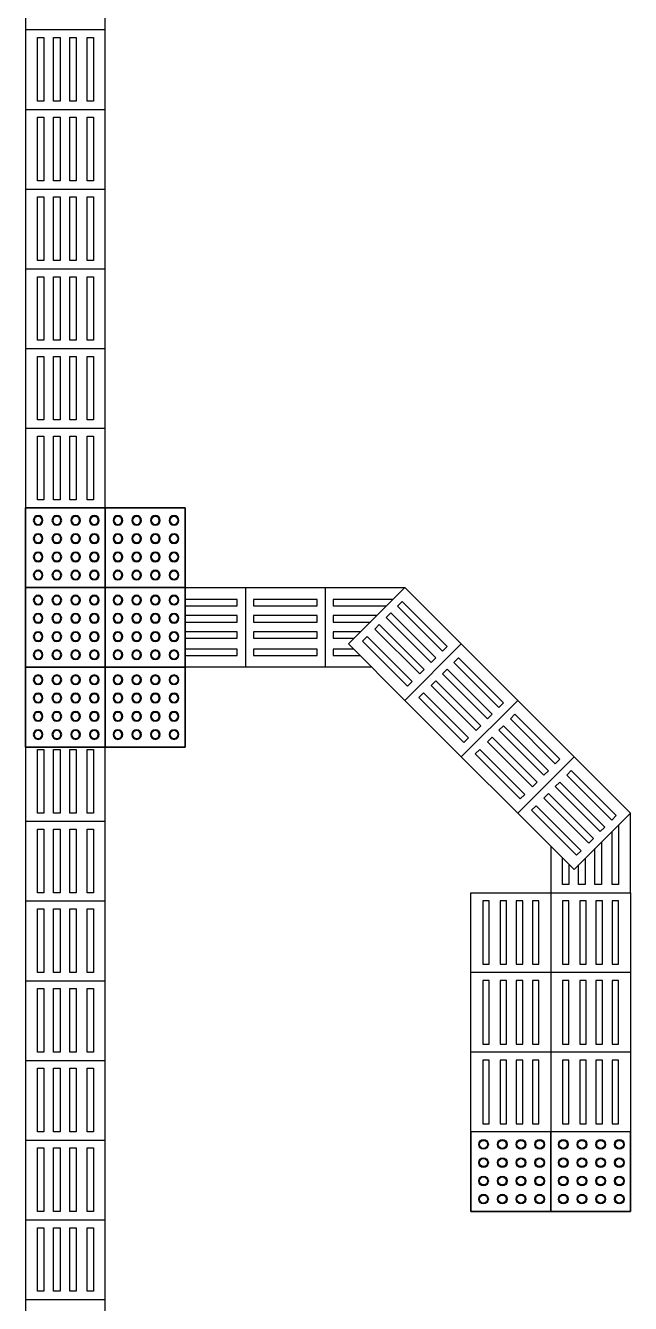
# Model space of a CAD drawing. Header units: metres. Extents: x 341 to 459, y 1341 to 1425.
# Drawn here: x 432.959 to 434.855, y 1408.767 to 1412.775 of the extents above; entities that cross this region are included whole.
import ezdxf

# ---------------------------------------------------------------- set-up
doc = ezdxf.new("R2010")
doc.units = ezdxf.units.M
doc.layers.add('Itens de detalhe', color=7, linetype='Continuous')
doc.layers.add('Notas de texto-1', color=7, linetype='Continuous')

# ---------------------------------------------------------------- blocks, each defined once
blk = doc.blocks.new('piso tatil')
at = {"layer": 'Itens de detalhe', "color": 252, "true_color": 0x939598}
for p, q in [((-78.855, 63.3781), (-78.855, 63.1281)), ((-78.855, 63.3781), (-78.855, 63.1281)), ((-78.605, 63.1281), (-78.605, 63.3781)), ((-78.605, 63.1281), (-78.605, 63.3781)), ((-78.855, 63.1281), (-78.855, 62.8781)), ((-78.855, 63.1281), (-78.855, 62.8781)), ((-78.855, 63.1281), (-78.605, 63.1281)), ((-78.855, 63.1281), (-78.605, 63.1281)), ((-78.605, 62.8781), (-78.605, 63.1281)), ((-78.605, 62.8781), (-78.605, 63.1281)), ((-78.8181, 62.9038), (-78.8181, 63.1033)), ((-78.8181, 63.1033), (-78.7976, 63.1033)), ((-78.7976, 63.1033), (-78.7976, 62.9038)), ((-78.7674, 62.9038), (-78.7674, 63.1033)), ((-78.7674, 63.1033), (-78.7469, 63.1033)), ((-78.7469, 63.1033), (-78.7469, 62.9038)), ((-78.7167, 62.9038), (-78.7167, 63.1033)), ((-78.7167, 63.1033), (-78.6962, 63.1033)), ((-78.6962, 63.1033), (-78.6962, 62.9038)), ((-78.6624, 62.9038), (-78.6624, 63.1033)), ((-78.6624, 63.1033), (-78.642, 63.1033)), ((-78.642, 63.1033), (-78.642, 62.9038)), ((-78.7976, 62.9038), (-78.8181, 62.9038)), ((-78.7469, 62.9038), (-78.7674, 62.9038)), ((-78.6962, 62.9038), (-78.7167, 62.9038)), ((-78.642, 62.9038), (-78.6624, 62.9038)), ((-78.855, 62.8781), (-78.855, 62.6281)), ((-78.855, 62.8781), (-78.855, 62.6281)), ((-78.855, 62.8781), (-78.605, 62.8781)), ((-78.855, 62.8781), (-78.605, 62.8781)), ((-78.8181, 62.6538), (-78.8181, 62.8533)), ((-78.8181, 62.8533), (-78.7976, 62.8533)), ((-78.7976, 62.8533), (-78.7976, 62.6538)), ((-78.7674, 62.6538), (-78.7674, 62.8533)), ((-78.7674, 62.8533), (-78.7469, 62.8533)), ((-78.7469, 62.8533), (-78.7469, 62.6538)), ((-78.7167, 62.6538), (-78.7167, 62.8533)), ((-78.7167, 62.8533), (-78.6962, 62.8533)), ((-78.6962, 62.8533), (-78.6962, 62.6538)), ((-78.6624, 62.6538), (-78.6624, 62.8533)), ((-78.6624, 62.8533), (-78.642, 62.8533)), ((-78.642, 62.8533), (-78.642, 62.6538)), ((-78.605, 62.6281), (-78.605, 62.8781)), ((-78.605, 62.6281), (-78.605, 62.8781)), ((-78.7976, 62.6538), (-78.8181, 62.6538)), ((-78.7469, 62.6538), (-78.7674, 62.6538)), ((-78.6962, 62.6538), (-78.7167, 62.6538)), ((-78.642, 62.6538), (-78.6624, 62.6538)), ((-78.855, 62.6281), (-78.855, 62.3781)), ((-78.855, 62.6281), (-78.855, 62.3781)), ((-78.855, 62.6281), (-78.605, 62.6281)), ((-78.855, 62.6281), (-78.605, 62.6281)), ((-78.605, 62.3781), (-78.605, 62.6281)), ((-78.605, 62.3781), (-78.605, 62.6281)), ((-78.8181, 62.4038), (-78.8181, 62.6033)), ((-78.8181, 62.6033), (-78.7976, 62.6033)), ((-78.7976, 62.6033), (-78.7976, 62.4038)), ((-78.7674, 62.4038), (-78.7674, 62.6033)), ((-78.7674, 62.6033), (-78.7469, 62.6033)), ((-78.7469, 62.6033), (-78.7469, 62.4038)), ((-78.7167, 62.4038), (-78.7167, 62.6033)), ((-78.7167, 62.6033), (-78.6962, 62.6033)), ((-78.6962, 62.6033), (-78.6962, 62.4038)), ((-78.6624, 62.4038), (-78.6624, 62.6033)), ((-78.6624, 62.6033), (-78.642, 62.6033)), ((-78.642, 62.6033), (-78.642, 62.4038)), ((-78.855, 62.3781), (-78.855, 62.1281)), ((-78.855, 62.3781), (-78.855, 62.1281)), ((-78.855, 62.3781), (-78.605, 62.3781)), ((-78.855, 62.3781), (-78.605, 62.3781)), ((-78.7976, 62.4038), (-78.8181, 62.4038)), ((-78.7469, 62.4038), (-78.7674, 62.4038)), ((-78.6962, 62.4038), (-78.7167, 62.4038)), ((-78.642, 62.4038), (-78.6624, 62.4038)), ((-78.605, 62.1281), (-78.605, 62.3781)), ((-78.605, 62.1281), (-78.605, 62.3781)), ((-78.8181, 62.1538), (-78.8181, 62.3533)), ((-78.8181, 62.3533), (-78.7976, 62.3533)), ((-78.7976, 62.3533), (-78.7976, 62.1538)), ((-78.7674, 62.1538), (-78.7674, 62.3533)), ((-78.7674, 62.3533), (-78.7469, 62.3533)), ((-78.7469, 62.3533), (-78.7469, 62.1538)), ((-78.7167, 62.1538), (-78.7167, 62.3533)), ((-78.7167, 62.3533), (-78.6962, 62.3533)), ((-78.6962, 62.3533), (-78.6962, 62.1538)), ((-78.6624, 62.1538), (-78.6624, 62.3533)), ((-78.6624, 62.3533), (-78.642, 62.3533)), ((-78.642, 62.3533), (-78.642, 62.1538)), ((-78.855, 62.1281), (-78.855, 61.8781)), ((-78.855, 62.1281), (-78.855, 61.8781)), ((-78.855, 62.1281), (-78.605, 62.1281)), ((-78.855, 62.1281), (-78.605, 62.1281)), ((-78.7976, 62.1538), (-78.8181, 62.1538)), ((-78.7469, 62.1538), (-78.7674, 62.1538)), ((-78.6962, 62.1538), (-78.7167, 62.1538)), ((-78.642, 62.1538), (-78.6624, 62.1538)), ((-78.605, 61.8781), (-78.605, 62.1281)), ((-78.605, 61.8781), (-78.605, 62.1281)), ((-78.8181, 61.9038), (-78.8181, 62.1033)), ((-78.8181, 62.1033), (-78.7976, 62.1033)), ((-78.7976, 62.1033), (-78.7976, 61.9038)), ((-78.7674, 61.9038), (-78.7674, 62.1033)), ((-78.7674, 62.1033), (-78.7469, 62.1033)), ((-78.7469, 62.1033), (-78.7469, 61.9038)), ((-78.7167, 61.9038), (-78.7167, 62.1033)), ((-78.7167, 62.1033), (-78.6962, 62.1033)), ((-78.6962, 62.1033), (-78.6962, 61.9038)), ((-78.6624, 61.9038), (-78.6624, 62.1033)), ((-78.6624, 62.1033), (-78.642, 62.1033)), ((-78.642, 62.1033), (-78.642, 61.9038)), ((-78.7976, 61.9038), (-78.8181, 61.9038)), ((-78.7469, 61.9038), (-78.7674, 61.9038)), ((-78.6962, 61.9038), (-78.7167, 61.9038)), ((-78.642, 61.9038), (-78.6624, 61.9038)), ((-78.855, 61.8781), (-78.855, 61.6281)), ((-78.855, 61.8781), (-78.855, 61.6281)), ((-78.855, 61.8781), (-78.605, 61.8781)), ((-78.855, 61.8781), (-78.605, 61.8781)), ((-78.8181, 61.6538), (-78.8181, 61.8533)), ((-78.8181, 61.8533), (-78.7976, 61.8533)), ((-78.7976, 61.8533), (-78.7976, 61.6538)), ((-78.7674, 61.6538), (-78.7674, 61.8533)), ((-78.7674, 61.8533), (-78.7469, 61.8533)), ((-78.7469, 61.8533), (-78.7469, 61.6538)), ((-78.7167, 61.6538), (-78.7167, 61.8533)), ((-78.7167, 61.8533), (-78.6962, 61.8533)), ((-78.6962, 61.8533), (-78.6962, 61.6538)), ((-78.6624, 61.6538), (-78.6624, 61.8533)), ((-78.6624, 61.8533), (-78.642, 61.8533)), ((-78.642, 61.8533), (-78.642, 61.6538)), ((-78.605, 61.6281), (-78.605, 61.8781)), ((-78.605, 61.6281), (-78.605, 61.8781)), ((-78.7976, 61.6538), (-78.8181, 61.6538)), ((-78.7469, 61.6538), (-78.7674, 61.6538)), ((-78.6962, 61.6538), (-78.7167, 61.6538)), ((-78.642, 61.6538), (-78.6624, 61.6538)), ((-78.855, 60.8781), (-78.855, 60.6453)), ((-78.855, 60.8781), (-78.855, 60.6453)), ((-78.8181, 60.671), (-78.8181, 60.8705)), ((-78.8181, 60.8705), (-78.7976, 60.8705)), ((-78.7976, 60.8705), (-78.7976, 60.671)), ((-78.7674, 60.671), (-78.7674, 60.8705)), ((-78.7674, 60.8705), (-78.7469, 60.8705)), ((-78.7469, 60.8705), (-78.7469, 60.671)), ((-78.7167, 60.671), (-78.7167, 60.8705)), ((-78.7167, 60.8705), (-78.6962, 60.8705)), ((-78.6962, 60.8705), (-78.6962, 60.671)), ((-78.6624, 60.671), (-78.6624, 60.8705)), ((-78.6624, 60.8705), (-78.642, 60.8705)), ((-78.642, 60.8705), (-78.642, 60.671)), ((-78.605, 60.6453), (-78.605, 60.8781)), ((-78.605, 60.6453), (-78.605, 60.8781)), ((-78.855, 60.6453), (-78.855, 60.3953)), ((-78.855, 60.6453), (-78.855, 60.3953)), ((-78.855, 60.6453), (-78.605, 60.6453)), ((-78.855, 60.6453), (-78.605, 60.6453)), ((-78.7976, 60.671), (-78.8181, 60.671)), ((-78.7469, 60.671), (-78.7674, 60.671)), ((-78.6962, 60.671), (-78.7167, 60.671)), ((-78.642, 60.671), (-78.6624, 60.671)), ((-78.605, 60.3953), (-78.605, 60.6453)), ((-78.605, 60.3953), (-78.605, 60.6453)), ((-76.9585, 60.421), (-76.9585, 60.671)), ((-76.9585, 60.421), (-76.9585, 60.671)), ((-78.8181, 60.421), (-78.8181, 60.6205)), ((-78.8181, 60.6205), (-78.7976, 60.6205)), ((-78.7976, 60.6205), (-78.7976, 60.421)), ((-78.7674, 60.421), (-78.7674, 60.6205)), ((-78.7674, 60.6205), (-78.7469, 60.6205)), ((-78.7469, 60.6205), (-78.7469, 60.421)), ((-78.7167, 60.421), (-78.7167, 60.6205)), ((-78.7167, 60.6205), (-78.6962, 60.6205)), ((-78.6962, 60.6205), (-78.6962, 60.421)), ((-78.6624, 60.421), (-78.6624, 60.6205)), ((-78.6624, 60.6205), (-78.642, 60.6205)), ((-78.642, 60.6205), (-78.642, 60.421)), ((-77.0159, 60.4466), (-77.0159, 60.6136)), ((-76.9954, 60.634), (-76.9954, 60.4466)), ((-77.2085, 60.5674), (-77.2085, 60.421)), ((-77.2085, 60.5674), (-77.2085, 60.421)), ((-77.0497, 60.5798), (-77.0497, 60.4466)), ((-77.1715, 60.4466), (-77.1715, 60.5305)), ((-77.1004, 60.5291), (-77.1004, 60.4466)), ((-77.0701, 60.4466), (-77.0701, 60.5594)), ((-77.1511, 60.51), (-77.1511, 60.4466)), ((-77.1208, 60.4466), (-77.1208, 60.5087)), ((-77.1511, 60.4466), (-77.1715, 60.4466)), ((-77.1004, 60.4466), (-77.1208, 60.4466)), ((-77.0497, 60.4466), (-77.0701, 60.4466)), ((-76.9954, 60.4466), (-77.0159, 60.4466)), ((-78.7976, 60.421), (-78.8181, 60.421)), ((-78.7469, 60.421), (-78.7674, 60.421)), ((-78.6962, 60.421), (-78.7167, 60.421)), ((-78.642, 60.421), (-78.6624, 60.421)), ((-77.2085, 60.421), (-76.9585, 60.421)), ((-77.2085, 60.421), (-76.9585, 60.421)), ((-78.855, 60.3953), (-78.855, 60.1453)), ((-78.855, 60.3953), (-78.855, 60.1453)), ((-78.855, 60.3953), (-78.605, 60.3953)), ((-78.855, 60.3953), (-78.605, 60.3953)), ((-78.8181, 60.171), (-78.8181, 60.3705)), ((-78.8181, 60.3705), (-78.7976, 60.3705)), ((-78.7976, 60.3705), (-78.7976, 60.171)), ((-78.7674, 60.171), (-78.7674, 60.3705)), ((-78.7674, 60.3705), (-78.7469, 60.3705)), ((-78.7469, 60.3705), (-78.7469, 60.171)), ((-78.7167, 60.171), (-78.7167, 60.3705)), ((-78.7167, 60.3705), (-78.6962, 60.3705)), ((-78.6962, 60.3705), (-78.6962, 60.171)), ((-78.6624, 60.171), (-78.6624, 60.3705)), ((-78.6624, 60.3705), (-78.642, 60.3705)), ((-78.642, 60.3705), (-78.642, 60.171)), ((-78.605, 60.1453), (-78.605, 60.3953)), ((-78.605, 60.1453), (-78.605, 60.3953)), ((-78.7976, 60.171), (-78.8181, 60.171)), ((-78.7469, 60.171), (-78.7674, 60.171)), ((-78.6962, 60.171), (-78.7167, 60.171)), ((-78.642, 60.171), (-78.6624, 60.171)), ((-78.855, 60.1453), (-78.855, 59.8953)), ((-78.855, 60.1453), (-78.855, 59.8953)), ((-78.855, 60.1453), (-78.605, 60.1453)), ((-78.855, 60.1453), (-78.605, 60.1453)), ((-78.8181, 59.921), (-78.8181, 60.1205)), ((-78.8181, 60.1205), (-78.7976, 60.1205)), ((-78.7976, 60.1205), (-78.7976, 59.921)), ((-78.7674, 59.921), (-78.7674, 60.1205)), ((-78.7674, 60.1205), (-78.7469, 60.1205)), ((-78.7469, 60.1205), (-78.7469, 59.921)), ((-78.7167, 59.921), (-78.7167, 60.1205)), ((-78.7167, 60.1205), (-78.6962, 60.1205)), ((-78.6962, 60.1205), (-78.6962, 59.921)), ((-78.6624, 59.921), (-78.6624, 60.1205)), ((-78.6624, 60.1205), (-78.642, 60.1205)), ((-78.642, 60.1205), (-78.642, 59.921)), ((-78.605, 59.8953), (-78.605, 60.1453)), ((-78.605, 59.8953), (-78.605, 60.1453)), ((-78.7976, 59.921), (-78.8181, 59.921)), ((-78.7469, 59.921), (-78.7674, 59.921)), ((-78.6962, 59.921), (-78.7167, 59.921)), ((-78.642, 59.921), (-78.6624, 59.921)), ((-78.855, 59.8953), (-78.855, 59.6453)), ((-78.855, 59.8953), (-78.855, 59.6453)), ((-78.855, 59.8953), (-78.605, 59.8953)), ((-78.855, 59.8953), (-78.605, 59.8953)), ((-78.605, 59.6453), (-78.605, 59.8953)), ((-78.605, 59.6453), (-78.605, 59.8953)), ((-78.8181, 59.671), (-78.8181, 59.8705)), ((-78.8181, 59.8705), (-78.7976, 59.8705)), ((-78.7976, 59.8705), (-78.7976, 59.671)), ((-78.7674, 59.671), (-78.7674, 59.8705)), ((-78.7674, 59.8705), (-78.7469, 59.8705)), ((-78.7469, 59.8705), (-78.7469, 59.671)), ((-78.7167, 59.671), (-78.7167, 59.8705)), ((-78.7167, 59.8705), (-78.6962, 59.8705)), ((-78.6962, 59.8705), (-78.6962, 59.671)), ((-78.6624, 59.671), (-78.6624, 59.8705)), ((-78.6624, 59.8705), (-78.642, 59.8705)), ((-78.642, 59.8705), (-78.642, 59.671)), ((-78.855, 59.6453), (-78.855, 59.3953)), ((-78.855, 59.6453), (-78.855, 59.3953)), ((-78.855, 59.6453), (-78.605, 59.6453)), ((-78.855, 59.6453), (-78.605, 59.6453)), ((-78.7976, 59.671), (-78.8181, 59.671)), ((-78.7469, 59.671), (-78.7674, 59.671)), ((-78.6962, 59.671), (-78.7167, 59.671)), ((-78.642, 59.671), (-78.6624, 59.671)), ((-78.605, 59.3953), (-78.605, 59.6453)), ((-78.605, 59.3953), (-78.605, 59.6453)), ((-77.4585, 59.671), (-77.4585, 59.421)), ((-77.4585, 59.421), (-77.4585, 59.671)), ((-77.2085, 59.421), (-77.2085, 59.671)), ((-77.2085, 59.671), (-77.2085, 59.421)), ((-76.9585, 59.421), (-76.9585, 59.671)), ((-76.9585, 59.671), (-76.9585, 59.421)), ((-78.8181, 59.421), (-78.8181, 59.6205)), ((-78.8181, 59.6205), (-78.7976, 59.6205)), ((-78.7976, 59.6205), (-78.7976, 59.421)), ((-78.7674, 59.421), (-78.7674, 59.6205)), ((-78.7674, 59.6205), (-78.7469, 59.6205)), ((-78.7469, 59.6205), (-78.7469, 59.421)), ((-78.7167, 59.421), (-78.7167, 59.6205)), ((-78.7167, 59.6205), (-78.6962, 59.6205)), ((-78.6962, 59.6205), (-78.6962, 59.421)), ((-78.6624, 59.421), (-78.6624, 59.6205)), ((-78.6624, 59.6205), (-78.642, 59.6205)), ((-78.642, 59.6205), (-78.642, 59.421)), ((-78.7976, 59.421), (-78.8181, 59.421)), ((-78.7469, 59.421), (-78.7674, 59.421)), ((-78.6962, 59.421), (-78.7167, 59.421)), ((-78.642, 59.421), (-78.6624, 59.421)), ((-77.4585, 59.421), (-77.2085, 59.421)), ((-77.2085, 59.421), (-77.4585, 59.421)), ((-77.2085, 59.421), (-76.9585, 59.421)), ((-76.9585, 59.421), (-77.2085, 59.421)), ((-78.855, 59.3953), (-78.855, 59.1453)), ((-78.855, 59.3953), (-78.855, 59.1453)), ((-78.855, 59.3953), (-78.605, 59.3953)), ((-78.855, 59.3953), (-78.605, 59.3953)), ((-78.8181, 59.171), (-78.8181, 59.3705)), ((-78.8181, 59.3705), (-78.7976, 59.3705)), ((-78.7976, 59.3705), (-78.7976, 59.171)), ((-78.7674, 59.171), (-78.7674, 59.3705)), ((-78.7674, 59.3705), (-78.7469, 59.3705)), ((-78.7469, 59.3705), (-78.7469, 59.171)), ((-78.7167, 59.171), (-78.7167, 59.3705)), ((-78.7167, 59.3705), (-78.6962, 59.3705)), ((-78.6962, 59.3705), (-78.6962, 59.171)), ((-78.6624, 59.171), (-78.6624, 59.3705)), ((-78.6624, 59.3705), (-78.642, 59.3705)), ((-78.642, 59.3705), (-78.642, 59.171)), ((-78.605, 59.1453), (-78.605, 59.3953)), ((-78.605, 59.1453), (-78.605, 59.3953)), ((-78.7976, 59.171), (-78.8181, 59.171)), ((-78.7469, 59.171), (-78.7674, 59.171)), ((-78.6962, 59.171), (-78.7167, 59.171)), ((-78.642, 59.171), (-78.6624, 59.171)), ((-78.855, 59.1453), (-78.855, 58.8953)), ((-78.855, 59.1453), (-78.855, 58.8953)), ((-78.855, 59.1453), (-78.605, 59.1453)), ((-78.855, 59.1453), (-78.605, 59.1453)), ((-78.605, 58.8953), (-78.605, 59.1453)), ((-78.605, 58.8953), (-78.605, 59.1453))]:
    blk.add_line(p, q, dxfattribs=at)
at = {"layer": 'Itens de detalhe', "color": 252, "true_color": 0x939598, "extrusion": (0, 0, -1)}
for p, q in [((-78.855, 61.3781), (-78.855, 61.6281)), ((-78.855, 61.6281), (-78.605, 61.6281)), ((-78.605, 61.6281), (-78.855, 61.6281)), ((-78.855, 61.6281), (-78.855, 61.3781)), ((-78.605, 61.6281), (-78.355, 61.6281)), ((-78.355, 61.6281), (-78.605, 61.6281)), ((-78.605, 61.6281), (-78.605, 61.3781)), ((-78.605, 61.3781), (-78.605, 61.6281)), ((-78.355, 61.6281), (-78.355, 61.3781)), ((-78.355, 61.3781), (-78.355, 61.6281)), ((-78.855, 61.1281), (-78.855, 61.3781)), ((-78.855, 61.3781), (-78.855, 61.1281)), ((-78.605, 61.3781), (-78.855, 61.3781)), ((-78.855, 61.3781), (-78.605, 61.3781)), ((-78.605, 61.3781), (-78.605, 61.1281)), ((-78.605, 61.1281), (-78.605, 61.3781)), ((-78.355, 61.3781), (-78.605, 61.3781)), ((-78.605, 61.3781), (-78.355, 61.3781)), ((-78.355, 61.3781), (-78.1656, 61.3781)), ((-78.355, 61.3781), (-78.1656, 61.3781)), ((-78.355, 61.3781), (-78.355, 61.1281)), ((-78.355, 61.1281), (-78.355, 61.3781)), ((-78.1656, 61.3781), (-77.9156, 61.3781)), ((-78.1656, 61.3781), (-77.9156, 61.3781)), ((-78.1656, 61.3781), (-78.1656, 61.1281)), ((-78.1656, 61.3781), (-78.1656, 61.1281)), ((-77.9156, 61.3781), (-77.6656, 61.3781)), ((-77.9156, 61.3781), (-77.6656, 61.3781)), ((-77.9156, 61.3781), (-77.9156, 61.1281)), ((-77.9156, 61.3781), (-77.9156, 61.1281)), ((-77.8423, 61.2013), (-77.6656, 61.3781)), ((-77.8423, 61.2013), (-77.6656, 61.3781)), ((-77.6656, 61.3781), (-77.4888, 61.2013)), ((-77.6656, 61.3781), (-77.4888, 61.2013)), ((-78.1912, 61.3411), (-78.355, 61.3411)), ((-78.1912, 61.3207), (-78.1912, 61.3411)), ((-77.9412, 61.3411), (-78.1407, 61.3411)), ((-78.1407, 61.3411), (-78.1407, 61.3207)), ((-77.9412, 61.3207), (-77.9412, 61.3411)), ((-77.7025, 61.3411), (-77.8907, 61.3411)), ((-77.8907, 61.3411), (-77.8907, 61.3207)), ((-77.6742, 61.3344), (-77.6886, 61.3199)), ((-77.5331, 61.1933), (-77.6742, 61.3344)), ((-78.355, 61.3207), (-78.1912, 61.3207)), ((-78.1912, 61.2904), (-78.355, 61.2904)), ((-78.1912, 61.27), (-78.1912, 61.2904)), ((-78.1407, 61.3207), (-77.9412, 61.3207)), ((-77.9412, 61.2904), (-78.1407, 61.2904)), ((-78.1407, 61.2904), (-78.1407, 61.27)), ((-77.9412, 61.27), (-77.9412, 61.2904)), ((-77.8907, 61.3207), (-77.723, 61.3207)), ((-77.7532, 61.2904), (-77.8907, 61.2904)), ((-77.8907, 61.2904), (-77.8907, 61.27)), ((-77.71, 61.2985), (-77.7244, 61.2841)), ((-77.7244, 61.2841), (-77.5834, 61.143)), ((-77.5689, 61.1575), (-77.71, 61.2985)), ((-77.6886, 61.3199), (-77.5475, 61.1789)), ((-78.355, 61.27), (-78.1912, 61.27)), ((-78.1407, 61.27), (-77.9412, 61.27)), ((-77.8907, 61.27), (-77.7737, 61.27)), ((-77.7459, 61.2627), (-77.7603, 61.2482)), ((-77.7603, 61.2482), (-77.6192, 61.1072)), ((-77.6048, 61.1216), (-77.7459, 61.2627)), ((-78.1912, 61.2397), (-78.355, 61.2397)), ((-78.355, 61.2193), (-78.1912, 61.2193)), ((-78.1912, 61.2193), (-78.1912, 61.2397)), ((-77.9412, 61.2397), (-78.1407, 61.2397)), ((-78.1407, 61.2397), (-78.1407, 61.2193)), ((-78.1407, 61.2193), (-77.9412, 61.2193)), ((-77.9412, 61.2193), (-77.9412, 61.2397)), ((-77.8039, 61.2397), (-77.8907, 61.2397)), ((-77.8907, 61.2397), (-77.8907, 61.2193)), ((-77.8907, 61.2193), (-77.8244, 61.2193)), ((-77.7842, 61.2243), (-77.7986, 61.2099)), ((-77.7986, 61.2099), (-77.6576, 61.0688)), ((-77.6431, 61.0833), (-77.7842, 61.2243)), ((-78.1912, 61.1855), (-78.355, 61.1855)), ((-78.355, 61.1651), (-78.1912, 61.1651)), ((-78.1912, 61.1651), (-78.1912, 61.1855)), ((-77.9412, 61.1855), (-78.1407, 61.1855)), ((-78.1407, 61.1855), (-78.1407, 61.1651)), ((-78.1407, 61.1651), (-77.9412, 61.1651)), ((-77.9412, 61.1651), (-77.9412, 61.1855)), ((-77.8265, 61.1855), (-77.8907, 61.1855)), ((-77.8907, 61.1855), (-77.8907, 61.1651)), ((-77.8907, 61.1651), (-77.8061, 61.1651)), ((-77.6656, 61.0245), (-77.8423, 61.2013)), ((-77.6656, 61.0245), (-77.8423, 61.2013)), ((-77.4888, 61.2013), (-77.6656, 61.0245)), ((-77.4888, 61.2013), (-77.6656, 61.0245)), ((-77.5475, 61.1789), (-77.5331, 61.1933)), ((-77.4888, 61.2013), (-77.312, 61.0245)), ((-77.4888, 61.2013), (-77.312, 61.0245)), ((-78.855, 60.8781), (-78.855, 61.1281)), ((-78.855, 61.1281), (-78.605, 61.1281)), ((-78.605, 61.1281), (-78.855, 61.1281)), ((-78.855, 61.1281), (-78.855, 60.8781)), ((-78.605, 61.1281), (-78.355, 61.1281)), ((-78.355, 61.1281), (-78.605, 61.1281)), ((-78.605, 61.1281), (-78.605, 60.8781)), ((-78.605, 60.8781), (-78.605, 61.1281)), ((-78.1656, 61.1281), (-78.355, 61.1281)), ((-78.1656, 61.1281), (-78.355, 61.1281)), ((-78.355, 61.1281), (-78.355, 60.8781)), ((-78.355, 60.8781), (-78.355, 61.1281)), ((-77.9156, 61.1281), (-78.1656, 61.1281)), ((-77.9156, 61.1281), (-78.1656, 61.1281)), ((-77.7691, 61.1281), (-77.9156, 61.1281)), ((-77.7691, 61.1281), (-77.9156, 61.1281)), ((-77.5834, 61.143), (-77.5689, 61.1575)), ((-77.4974, 61.1576), (-77.5118, 61.1432)), ((-77.5118, 61.1432), (-77.3707, 61.0021)), ((-77.3563, 61.0165), (-77.4974, 61.1576)), ((-77.6576, 61.0688), (-77.6431, 61.0833)), ((-77.6192, 61.1072), (-77.6048, 61.1216)), ((-77.5691, 61.0859), (-77.5835, 61.0715)), ((-77.428, 60.9448), (-77.5691, 61.0859)), ((-77.5332, 61.1218), (-77.5477, 61.1073)), ((-77.5477, 61.1073), (-77.4066, 60.9662)), ((-77.3922, 60.9807), (-77.5332, 61.1218)), ((-77.6074, 61.0476), (-77.6219, 61.0331)), ((-77.4663, 60.9065), (-77.6074, 61.0476)), ((-77.5835, 61.0715), (-77.4424, 60.9304)), ((-77.4888, 60.8478), (-77.6656, 61.0245)), ((-77.4888, 60.8478), (-77.6656, 61.0245)), ((-77.6219, 61.0331), (-77.4808, 60.8921)), ((-77.312, 61.0245), (-77.4888, 60.8478)), ((-77.312, 61.0245), (-77.4888, 60.8478)), ((-77.3707, 61.0021), (-77.3563, 61.0165)), ((-77.312, 61.0245), (-77.1352, 60.8478)), ((-77.312, 61.0245), (-77.1352, 60.8478)), ((-77.4066, 60.9662), (-77.3922, 60.9807)), ((-77.3206, 60.9808), (-77.335, 60.9664)), ((-77.335, 60.9664), (-77.194, 60.8253)), ((-77.1795, 60.8398), (-77.3206, 60.9808)), ((-77.4424, 60.9304), (-77.428, 60.9448)), ((-77.3565, 60.945), (-77.3709, 60.9305)), ((-77.3709, 60.9305), (-77.2298, 60.7895)), ((-77.2154, 60.8039), (-77.3565, 60.945)), ((-77.4808, 60.8921), (-77.4663, 60.9065)), ((-77.3923, 60.9091), (-77.4067, 60.8947)), ((-77.4067, 60.8947), (-77.2657, 60.7536)), ((-77.2512, 60.7681), (-77.3923, 60.9091)), ((-78.605, 60.8781), (-78.855, 60.8781)), ((-78.855, 60.8781), (-78.605, 60.8781)), ((-78.355, 60.8781), (-78.605, 60.8781)), ((-78.605, 60.8781), (-78.355, 60.8781)), ((-77.312, 60.671), (-77.4888, 60.8478)), ((-77.312, 60.671), (-77.4888, 60.8478)), ((-77.4306, 60.8708), (-77.4451, 60.8564)), ((-77.4451, 60.8564), (-77.304, 60.7153)), ((-77.2896, 60.7297), (-77.4306, 60.8708)), ((-77.1352, 60.8478), (-77.312, 60.671)), ((-77.1352, 60.8478), (-77.312, 60.671)), ((-77.1352, 60.8478), (-76.9585, 60.671)), ((-77.1352, 60.8478), (-76.9585, 60.671)), ((-77.2298, 60.7895), (-77.2154, 60.8039)), ((-77.194, 60.8253), (-77.1795, 60.8398)), ((-77.1438, 60.8041), (-77.1583, 60.7896)), ((-77.0028, 60.663), (-77.1438, 60.8041)), ((-77.2657, 60.7536), (-77.2512, 60.7681)), ((-77.1797, 60.7682), (-77.1941, 60.7538)), ((-77.0386, 60.6271), (-77.1797, 60.7682)), ((-77.1583, 60.7896), (-77.0172, 60.6485)), ((-77.304, 60.7153), (-77.2896, 60.7297)), ((-77.2155, 60.7324), (-77.23, 60.7179)), ((-77.0745, 60.5913), (-77.2155, 60.7324)), ((-77.1941, 60.7538), (-77.053, 60.6127)), ((-77.2539, 60.694), (-77.2683, 60.6796)), ((-77.1128, 60.5529), (-77.2539, 60.694)), ((-77.23, 60.7179), (-77.0889, 60.5768)), ((-77.1352, 60.4942), (-77.312, 60.671)), ((-77.1352, 60.4942), (-77.312, 60.671)), ((-77.2683, 60.6796), (-77.1272, 60.5385)), ((-76.9585, 60.671), (-77.1352, 60.4942)), ((-76.9585, 60.671), (-77.1352, 60.4942)), ((-77.0172, 60.6485), (-77.0028, 60.663)), ((-77.053, 60.6127), (-77.0386, 60.6271)), ((-77.0889, 60.5768), (-77.0745, 60.5913)), ((-77.1272, 60.5385), (-77.1128, 60.5529)), ((-77.4585, 60.421), (-77.2085, 60.421)), ((-77.4585, 60.171), (-77.4585, 60.421)), ((-77.4585, 60.171), (-77.4585, 60.421)), ((-77.4585, 60.421), (-77.2085, 60.421)), ((-77.2085, 60.421), (-77.2085, 60.171)), ((-77.2085, 60.421), (-77.2085, 60.171)), ((-76.9585, 60.421), (-76.9585, 60.171)), ((-76.9585, 60.421), (-76.9585, 60.171)), ((-77.4215, 60.3962), (-77.4215, 60.1966)), ((-77.4011, 60.3962), (-77.4215, 60.3962)), ((-77.4011, 60.1966), (-77.4011, 60.3962)), ((-77.3673, 60.3962), (-77.3673, 60.1966)), ((-77.3468, 60.3962), (-77.3673, 60.3962)), ((-77.3468, 60.1966), (-77.3468, 60.3962)), ((-77.3166, 60.3962), (-77.3166, 60.1966)), ((-77.2961, 60.3962), (-77.3166, 60.3962)), ((-77.2961, 60.1966), (-77.2961, 60.3962)), ((-77.2659, 60.3962), (-77.2659, 60.1966)), ((-77.2454, 60.3962), (-77.2659, 60.3962)), ((-77.2454, 60.1966), (-77.2454, 60.3962)), ((-77.1715, 60.3962), (-77.1715, 60.1966)), ((-77.1511, 60.3962), (-77.1715, 60.3962)), ((-77.1511, 60.1966), (-77.1511, 60.3962)), ((-77.1173, 60.3962), (-77.1173, 60.1966)), ((-77.0968, 60.3962), (-77.1173, 60.3962)), ((-77.0968, 60.1966), (-77.0968, 60.3962)), ((-77.0666, 60.3962), (-77.0666, 60.1966)), ((-77.0461, 60.3962), (-77.0666, 60.3962)), ((-77.0461, 60.1966), (-77.0461, 60.3962)), ((-77.0159, 60.3962), (-77.0159, 60.1966)), ((-76.9954, 60.3962), (-77.0159, 60.3962)), ((-76.9954, 60.1966), (-76.9954, 60.3962)), ((-77.4585, 59.921), (-77.4585, 60.171)), ((-77.4585, 59.921), (-77.4585, 60.171)), ((-77.2085, 60.171), (-77.4585, 60.171)), ((-77.2085, 60.171), (-77.4585, 60.171)), ((-77.4215, 60.1966), (-77.4011, 60.1966)), ((-77.3673, 60.1966), (-77.3468, 60.1966)), ((-77.3166, 60.1966), (-77.2961, 60.1966)), ((-77.2659, 60.1966), (-77.2454, 60.1966)), ((-76.9585, 60.171), (-77.2085, 60.171)), ((-76.9585, 60.171), (-77.2085, 60.171)), ((-77.2085, 60.171), (-77.2085, 59.921)), ((-77.2085, 60.171), (-77.2085, 59.921)), ((-77.1715, 60.1966), (-77.1511, 60.1966)), ((-77.1173, 60.1966), (-77.0968, 60.1966)), ((-77.0666, 60.1966), (-77.0461, 60.1966)), ((-77.0159, 60.1966), (-76.9954, 60.1966)), ((-76.9585, 60.171), (-76.9585, 59.921)), ((-76.9585, 60.171), (-76.9585, 59.921)), ((-77.4215, 60.1462), (-77.4215, 59.9466)), ((-77.4011, 60.1462), (-77.4215, 60.1462)), ((-77.4011, 59.9466), (-77.4011, 60.1462)), ((-77.3673, 60.1462), (-77.3673, 59.9466)), ((-77.3468, 60.1462), (-77.3673, 60.1462)), ((-77.3468, 59.9466), (-77.3468, 60.1462)), ((-77.3166, 60.1462), (-77.3166, 59.9466)), ((-77.2961, 60.1462), (-77.3166, 60.1462)), ((-77.2961, 59.9466), (-77.2961, 60.1462)), ((-77.2659, 60.1462), (-77.2659, 59.9466)), ((-77.2454, 60.1462), (-77.2659, 60.1462)), ((-77.2454, 59.9466), (-77.2454, 60.1462)), ((-77.1715, 60.1462), (-77.1715, 59.9466)), ((-77.1511, 60.1462), (-77.1715, 60.1462)), ((-77.1511, 59.9466), (-77.1511, 60.1462)), ((-77.1173, 60.1462), (-77.1173, 59.9466)), ((-77.0968, 60.1462), (-77.1173, 60.1462)), ((-77.0968, 59.9466), (-77.0968, 60.1462)), ((-77.0666, 60.1462), (-77.0666, 59.9466)), ((-77.0461, 60.1462), (-77.0666, 60.1462)), ((-77.0461, 59.9466), (-77.0461, 60.1462)), ((-77.0159, 60.1462), (-77.0159, 59.9466)), ((-76.9954, 60.1462), (-77.0159, 60.1462)), ((-76.9954, 59.9466), (-76.9954, 60.1462)), ((-77.4585, 59.671), (-77.4585, 59.921)), ((-77.4585, 59.671), (-77.4585, 59.921)), ((-77.2085, 59.921), (-77.4585, 59.921)), ((-77.2085, 59.921), (-77.4585, 59.921)), ((-77.4215, 59.9466), (-77.4011, 59.9466)), ((-77.3673, 59.9466), (-77.3468, 59.9466)), ((-77.3166, 59.9466), (-77.2961, 59.9466)), ((-77.2659, 59.9466), (-77.2454, 59.9466)), ((-76.9585, 59.921), (-77.2085, 59.921)), ((-76.9585, 59.921), (-77.2085, 59.921)), ((-77.2085, 59.921), (-77.2085, 59.671)), ((-77.2085, 59.921), (-77.2085, 59.671)), ((-77.1715, 59.9466), (-77.1511, 59.9466)), ((-77.1173, 59.9466), (-77.0968, 59.9466)), ((-77.0666, 59.9466), (-77.0461, 59.9466)), ((-77.0159, 59.9466), (-76.9954, 59.9466)), ((-76.9585, 59.921), (-76.9585, 59.671)), ((-76.9585, 59.921), (-76.9585, 59.671)), ((-77.4215, 59.8962), (-77.4215, 59.6966)), ((-77.4011, 59.8962), (-77.4215, 59.8962)), ((-77.4011, 59.6966), (-77.4011, 59.8962)), ((-77.3673, 59.8962), (-77.3673, 59.6966)), ((-77.3468, 59.8962), (-77.3673, 59.8962)), ((-77.3468, 59.6966), (-77.3468, 59.8962)), ((-77.3166, 59.8962), (-77.3166, 59.6966)), ((-77.2961, 59.8962), (-77.3166, 59.8962)), ((-77.2961, 59.6966), (-77.2961, 59.8962)), ((-77.2659, 59.8962), (-77.2659, 59.6966)), ((-77.2454, 59.8962), (-77.2659, 59.8962)), ((-77.2454, 59.6966), (-77.2454, 59.8962)), ((-77.1715, 59.8962), (-77.1715, 59.6966)), ((-77.1511, 59.8962), (-77.1715, 59.8962)), ((-77.1511, 59.6966), (-77.1511, 59.8962)), ((-77.1173, 59.8962), (-77.1173, 59.6966)), ((-77.0968, 59.8962), (-77.1173, 59.8962)), ((-77.0968, 59.6966), (-77.0968, 59.8962)), ((-77.0666, 59.8962), (-77.0666, 59.6966)), ((-77.0461, 59.8962), (-77.0666, 59.8962)), ((-77.0461, 59.6966), (-77.0461, 59.8962)), ((-77.0159, 59.8962), (-77.0159, 59.6966)), ((-76.9954, 59.8962), (-77.0159, 59.8962)), ((-76.9954, 59.6966), (-76.9954, 59.8962)), ((-77.4215, 59.6966), (-77.4011, 59.6966)), ((-77.3673, 59.6966), (-77.3468, 59.6966)), ((-77.3166, 59.6966), (-77.2961, 59.6966)), ((-77.2659, 59.6966), (-77.2454, 59.6966)), ((-77.1715, 59.6966), (-77.1511, 59.6966)), ((-77.1173, 59.6966), (-77.0968, 59.6966)), ((-77.0666, 59.6966), (-77.0461, 59.6966)), ((-77.0159, 59.6966), (-76.9954, 59.6966)), ((-77.2085, 59.671), (-77.4585, 59.671)), ((-77.2085, 59.671), (-77.4585, 59.671)), ((-76.9585, 59.671), (-77.2085, 59.671)), ((-76.9585, 59.671), (-77.2085, 59.671))]:
    blk.add_line(p, q, dxfattribs=at)
for centre, radius in [((78.8156, 61.5889), 0.0152), ((78.757, 61.5889), 0.0152), ((78.6983, 61.5889), 0.0152), ((78.6396, 61.5889), 0.0152), ((78.5656, 61.5889), 0.0152), ((78.507, 61.5889), 0.0152), ((78.4483, 61.5889), 0.0152), ((78.3896, 61.5889), 0.0152), ((78.8156, 61.5889), 0.0126), ((78.757, 61.5889), 0.0126), ((78.6983, 61.5889), 0.0126), ((78.6396, 61.5889), 0.0126), ((78.5656, 61.5889), 0.0126), ((78.507, 61.5889), 0.0126), ((78.4483, 61.5889), 0.0126), ((78.3896, 61.5889), 0.0126), ((78.8156, 61.5318), 0.0152), ((78.8156, 61.5318), 0.0126), ((78.757, 61.5318), 0.0152), ((78.757, 61.5318), 0.0126), ((78.6983, 61.5318), 0.0152), ((78.6983, 61.5318), 0.0126), ((78.6396, 61.5318), 0.0152), ((78.6396, 61.5318), 0.0126), ((78.5656, 61.5318), 0.0152), ((78.5656, 61.5318), 0.0126), ((78.507, 61.5318), 0.0152), ((78.507, 61.5318), 0.0126), ((78.4483, 61.5318), 0.0152), ((78.4483, 61.5318), 0.0126), ((78.3896, 61.5318), 0.0152), ((78.3896, 61.5318), 0.0126), ((78.8156, 61.4743), 0.0152), ((78.8156, 61.4743), 0.0126), ((78.757, 61.4743), 0.0152), ((78.757, 61.4743), 0.0126), ((78.6983, 61.4743), 0.0152), ((78.6983, 61.4743), 0.0126), ((78.6396, 61.4743), 0.0152), ((78.6396, 61.4743), 0.0126), ((78.5656, 61.4743), 0.0152), ((78.5656, 61.4743), 0.0126), ((78.507, 61.4743), 0.0152), ((78.507, 61.4743), 0.0126), ((78.4483, 61.4743), 0.0152), ((78.4483, 61.4743), 0.0126), ((78.3896, 61.4743), 0.0152), ((78.3896, 61.4743), 0.0126), ((78.8156, 61.4173), 0.0152), ((78.8156, 61.4173), 0.0126), ((78.757, 61.4173), 0.0152), ((78.757, 61.4173), 0.0126), ((78.6983, 61.4173), 0.0152), ((78.6983, 61.4173), 0.0126), ((78.6396, 61.4173), 0.0152), ((78.6396, 61.4173), 0.0126), ((78.5656, 61.4173), 0.0152), ((78.5656, 61.4173), 0.0126), ((78.507, 61.4173), 0.0152), ((78.507, 61.4173), 0.0126), ((78.4483, 61.4173), 0.0152), ((78.4483, 61.4173), 0.0126), ((78.3896, 61.4173), 0.0152), ((78.3896, 61.4173), 0.0126), ((78.8156, 61.3389), 0.0152), ((78.8156, 61.3389), 0.0126), ((78.757, 61.3389), 0.0152), ((78.757, 61.3389), 0.0126), ((78.6983, 61.3389), 0.0152), ((78.6983, 61.3389), 0.0126), ((78.6396, 61.3389), 0.0152), ((78.6396, 61.3389), 0.0126), ((78.5656, 61.3389), 0.0152), ((78.5656, 61.3389), 0.0126), ((78.507, 61.3389), 0.0152), ((78.507, 61.3389), 0.0126), ((78.4483, 61.3389), 0.0152), ((78.4483, 61.3389), 0.0126), ((78.3896, 61.3389), 0.0152), ((78.3896, 61.3389), 0.0126), ((78.8156, 61.2818), 0.0152), ((78.8156, 61.2818), 0.0126), ((78.757, 61.2818), 0.0152), ((78.757, 61.2818), 0.0126), ((78.6983, 61.2818), 0.0152), ((78.6983, 61.2818), 0.0126), ((78.6396, 61.2818), 0.0152), ((78.6396, 61.2818), 0.0126), ((78.5656, 61.2818), 0.0152), ((78.5656, 61.2818), 0.0126), ((78.507, 61.2818), 0.0152), ((78.507, 61.2818), 0.0126), ((78.4483, 61.2818), 0.0152), ((78.4483, 61.2818), 0.0126), ((78.3896, 61.2818), 0.0152), ((78.3896, 61.2818), 0.0126), ((78.8156, 61.2243), 0.0152), ((78.8156, 61.2243), 0.0126), ((78.757, 61.2243), 0.0152), ((78.757, 61.2243), 0.0126), ((78.6983, 61.2243), 0.0152), ((78.6983, 61.2243), 0.0126), ((78.6396, 61.2243), 0.0152), ((78.6396, 61.2243), 0.0126), ((78.5656, 61.2243), 0.0152), ((78.5656, 61.2243), 0.0126), ((78.507, 61.2243), 0.0152), ((78.507, 61.2243), 0.0126), ((78.4483, 61.2243), 0.0152), ((78.4483, 61.2243), 0.0126), ((78.3896, 61.2243), 0.0152), ((78.3896, 61.2243), 0.0126), ((78.8156, 61.1673), 0.0152), ((78.8156, 61.1673), 0.0126), ((78.757, 61.1673), 0.0152), ((78.757, 61.1673), 0.0126), ((78.6983, 61.1673), 0.0152), ((78.6983, 61.1673), 0.0126), ((78.6396, 61.1673), 0.0152), ((78.6396, 61.1673), 0.0126), ((78.5656, 61.1673), 0.0152), ((78.5656, 61.1673), 0.0126), ((78.507, 61.1673), 0.0152), ((78.507, 61.1673), 0.0126), ((78.4483, 61.1673), 0.0152), ((78.4483, 61.1673), 0.0126), ((78.3896, 61.1673), 0.0152), ((78.3896, 61.1673), 0.0126), ((78.8156, 61.0889), 0.0152), ((78.8156, 61.0889), 0.0126), ((78.757, 61.0889), 0.0152), ((78.757, 61.0889), 0.0126), ((78.6983, 61.0889), 0.0152), ((78.6983, 61.0889), 0.0126), ((78.6396, 61.0889), 0.0152), ((78.6396, 61.0889), 0.0126), ((78.5656, 61.0889), 0.0152), ((78.5656, 61.0889), 0.0126), ((78.507, 61.0889), 0.0152), ((78.507, 61.0889), 0.0126), ((78.4483, 61.0889), 0.0152), ((78.4483, 61.0889), 0.0126), ((78.3896, 61.0889), 0.0152), ((78.3896, 61.0889), 0.0126), ((78.8156, 61.0318), 0.0152), ((78.8156, 61.0318), 0.0126), ((78.757, 61.0318), 0.0152), ((78.757, 61.0318), 0.0126), ((78.6983, 61.0318), 0.0152), ((78.6983, 61.0318), 0.0126), ((78.6396, 61.0318), 0.0152), ((78.6396, 61.0318), 0.0126), ((78.5656, 61.0318), 0.0152), ((78.5656, 61.0318), 0.0126), ((78.507, 61.0318), 0.0152), ((78.507, 61.0318), 0.0126), ((78.4483, 61.0318), 0.0152), ((78.4483, 61.0318), 0.0126), ((78.3896, 61.0318), 0.0152), ((78.3896, 61.0318), 0.0126), ((78.8156, 60.9743), 0.0152), ((78.8156, 60.9743), 0.0126), ((78.757, 60.9743), 0.0152), ((78.757, 60.9743), 0.0126), ((78.6983, 60.9743), 0.0152), ((78.6983, 60.9743), 0.0126), ((78.6396, 60.9743), 0.0152), ((78.6396, 60.9743), 0.0126), ((78.5656, 60.9743), 0.0152), ((78.5656, 60.9743), 0.0126), ((78.507, 60.9743), 0.0152), ((78.507, 60.9743), 0.0126), ((78.4483, 60.9743), 0.0152), ((78.4483, 60.9743), 0.0126), ((78.3896, 60.9743), 0.0152), ((78.3896, 60.9743), 0.0126), ((78.8156, 60.9173), 0.0152), ((78.8156, 60.9173), 0.0126), ((78.757, 60.9173), 0.0152), ((78.757, 60.9173), 0.0126), ((78.6983, 60.9173), 0.0152), ((78.6983, 60.9173), 0.0126), ((78.6396, 60.9173), 0.0152), ((78.6396, 60.9173), 0.0126), ((78.5656, 60.9173), 0.0152), ((78.5656, 60.9173), 0.0126), ((78.507, 60.9173), 0.0152), ((78.507, 60.9173), 0.0126), ((78.4483, 60.9173), 0.0152), ((78.4483, 60.9173), 0.0126), ((78.3896, 60.9173), 0.0152), ((78.3896, 60.9173), 0.0126)]:
    blk.add_circle(centre, radius, dxfattribs=at)
at = {"layer": 'Itens de detalhe', "color": 252, "true_color": 0x939598}
for centre, radius in [((-77.4191, 59.6318), 0.0152), ((-77.4191, 59.6318), 0.0126), ((-77.3604, 59.6318), 0.0152), ((-77.3604, 59.6318), 0.0126), ((-77.3017, 59.6318), 0.0152), ((-77.3017, 59.6318), 0.0126), ((-77.243, 59.6318), 0.0152), ((-77.243, 59.6318), 0.0126), ((-77.1691, 59.6318), 0.0152), ((-77.1691, 59.6318), 0.0126), ((-77.1104, 59.6318), 0.0152), ((-77.1104, 59.6318), 0.0126), ((-77.0517, 59.6318), 0.0152), ((-77.0517, 59.6318), 0.0126), ((-76.993, 59.6318), 0.0152), ((-76.993, 59.6318), 0.0126), ((-77.4191, 59.5747), 0.0152), ((-77.4191, 59.5747), 0.0126), ((-77.3604, 59.5747), 0.0152), ((-77.3604, 59.5747), 0.0126), ((-77.3017, 59.5747), 0.0152), ((-77.3017, 59.5747), 0.0126), ((-77.243, 59.5747), 0.0152), ((-77.243, 59.5747), 0.0126), ((-77.1691, 59.5747), 0.0152), ((-77.1691, 59.5747), 0.0126), ((-77.1104, 59.5747), 0.0152), ((-77.1104, 59.5747), 0.0126), ((-77.0517, 59.5747), 0.0152), ((-77.0517, 59.5747), 0.0126), ((-76.993, 59.5747), 0.0152), ((-76.993, 59.5747), 0.0126), ((-77.4191, 59.5172), 0.0152), ((-77.4191, 59.5172), 0.0126), ((-77.3604, 59.5172), 0.0152), ((-77.3604, 59.5172), 0.0126), ((-77.3017, 59.5172), 0.0152), ((-77.3017, 59.5172), 0.0126), ((-77.243, 59.5172), 0.0152), ((-77.243, 59.5172), 0.0126), ((-77.1691, 59.5172), 0.0152), ((-77.1691, 59.5172), 0.0126), ((-77.1104, 59.5172), 0.0152), ((-77.1104, 59.5172), 0.0126), ((-77.0517, 59.5172), 0.0152), ((-77.0517, 59.5172), 0.0126), ((-76.993, 59.5172), 0.0152), ((-76.993, 59.5172), 0.0126), ((-77.4191, 59.4602), 0.0152), ((-77.4191, 59.4602), 0.0126), ((-77.3604, 59.4602), 0.0152), ((-77.3604, 59.4602), 0.0126), ((-77.3017, 59.4602), 0.0152), ((-77.3017, 59.4602), 0.0126), ((-77.243, 59.4602), 0.0152), ((-77.243, 59.4602), 0.0126), ((-77.1691, 59.4602), 0.0152), ((-77.1691, 59.4602), 0.0126), ((-77.1104, 59.4602), 0.0152), ((-77.1104, 59.4602), 0.0126), ((-77.0517, 59.4602), 0.0152), ((-77.0517, 59.4602), 0.0126), ((-76.993, 59.4602), 0.0152), ((-76.993, 59.4602), 0.0126)]:
    blk.add_circle(centre, radius, dxfattribs=at)

msp = doc.modelspace()

# ---------------------------------------------------------------- block references
at = {"layer": 'Notas de texto-1', "color": 252, "true_color": 0x939598}
msp.add_blockref('piso tatil', (511.8138, 1349.634), dxfattribs=at)

doc.saveas('drawing.dxf')
